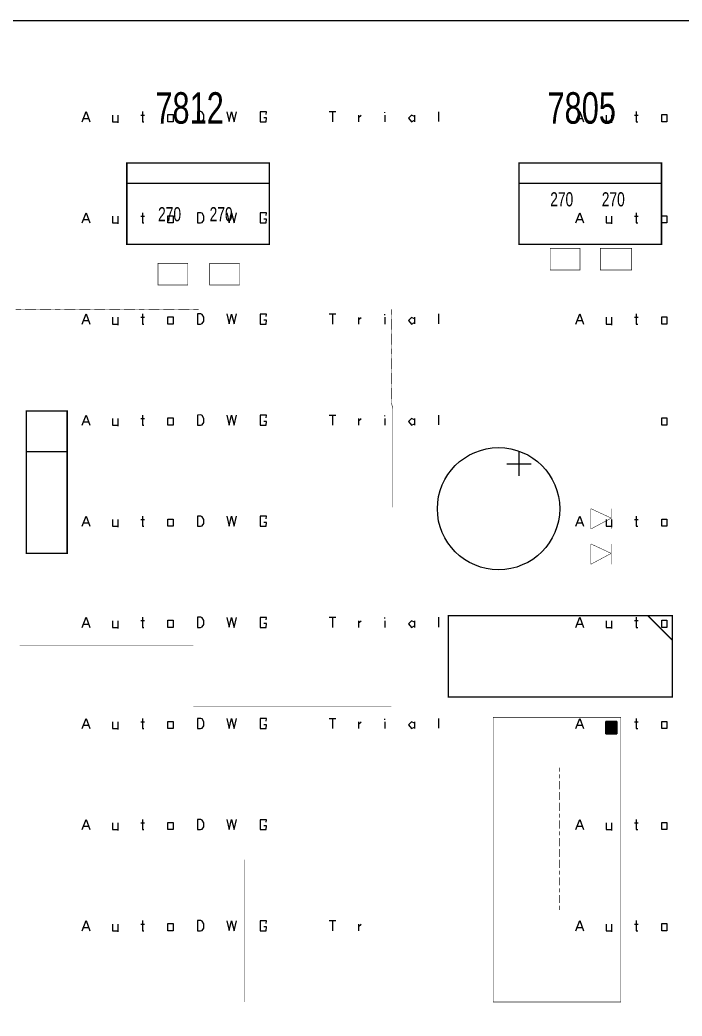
# Model space of a CAD drawing. Extents: x 108 to 261, y 58 to 185.
# Drawn here: x 165.5 to 206.8, y 122.3 to 184.6 of the extents above; entities that cross this region are included whole.
import ezdxf

# ---------------------------------------------------------------- set-up
doc = ezdxf.new("R2010")
doc.units = 0
doc.header["$MEASUREMENT"] = 0
doc.linetypes.add('atContinuous2', pattern=[0])
for name, color, linetype in [('at_Entity', 7, 'Continuous'), ('at_Rect', 7, 'Continuous'), ('at_Solid', 7, 'Continuous'), ('at_Text', 7, 'Continuous')]:
    doc.layers.add(name, color=color, linetype=linetype)
doc.styles.add('Style1', font='arial.ttf', dxfattribs={"height": 0.2})

msp = doc.modelspace()

# ---------------------------------------------------------------- hatches: boundary and pattern name
at = {"layer": 'at_Solid'}
msp.add_hatch(color=7, dxfattribs=at).paths.add_polyline_path([(202.057, 139.957), (202.735, 139.957), (202.735, 140.72), (202.057, 140.72)])
msp.add_hatch(color=7, dxfattribs=at).paths.add_polyline_path([(202.057, 139.957), (202.735, 139.957), (202.735, 140.72), (202.057, 140.72)])

# ---------------------------------------------------------------- linework, layer by layer
at = {"color": 28, "true_color": 0x0a0a0a}
for p, q in [((200.189, 171.88), (200.43, 172.512)), ((200.43, 172.512), (200.671, 171.88)), ((203.949, 172.512), (203.949, 171.88)), ((200.278, 172.09), (200.579, 172.09)), ((202.085, 172.298), (202.085, 171.88)), ((202.085, 171.88), (202.416, 171.88)), ((202.416, 172.298), (202.416, 171.817)), ((203.857, 172.3), (204.071, 172.3)), ((203.949, 171.88), (204.049, 171.88)), ((205.544, 172.328), (205.869, 172.328)), ((205.544, 171.88), (205.544, 172.328)), ((205.869, 171.88), (205.544, 171.88)), ((205.869, 172.328), (205.869, 171.88)), ((169.363, 165.56), (169.603, 166.192)), ((169.451, 165.77), (169.752, 165.77)), ((169.603, 166.192), (169.844, 165.56)), ((171.258, 165.978), (171.258, 165.56)), ((171.589, 165.978), (171.589, 165.497)), ((173.031, 165.98), (173.244, 165.98)), ((173.123, 166.192), (173.123, 165.56)), ((174.717, 166.008), (175.042, 166.008)), ((174.717, 165.56), (174.717, 166.008)), ((175.042, 166.008), (175.042, 165.56)), ((176.556, 166.192), (176.553, 165.56)), ((176.762, 166.194), (176.556, 166.192)), ((176.857, 166.16), (176.762, 166.194)), ((176.854, 165.585), (176.963, 165.732)), ((176.967, 165.983), (176.857, 166.16)), ((176.963, 165.732), (176.967, 165.983)), ((178.394, 166.188), (178.543, 165.568)), ((178.543, 165.568), (178.693, 166.185)), ((178.693, 166.185), (178.843, 165.561)), ((178.843, 165.561), (178.993, 166.188)), ((180.862, 166.182), (180.48, 166.182)), ((180.48, 166.182), (180.48, 165.56)), ((180.862, 165.797), (180.71, 165.797)), ((180.858, 166.022), (180.862, 166.182)), ((180.858, 165.56), (180.862, 165.797)), ((171.258, 165.56), (171.589, 165.56)), ((173.123, 165.56), (173.222, 165.56)), ((175.042, 165.56), (174.717, 165.56)), ((176.553, 165.56), (176.758, 165.56)), ((176.758, 165.56), (176.854, 165.585)), ((180.48, 165.56), (180.858, 165.56)), ((200.189, 152.92), (200.43, 153.552)), ((200.43, 153.552), (200.671, 152.92)), ((202.085, 153.337), (202.085, 152.92)), ((202.416, 153.337), (202.416, 152.856)), ((203.857, 153.34), (204.071, 153.34)), ((203.949, 153.551), (203.949, 152.92)), ((205.544, 153.368), (205.869, 153.368)), ((205.544, 152.92), (205.544, 153.368)), ((205.869, 153.368), (205.869, 152.92)), ((200.278, 153.13), (200.579, 153.13)), ((202.085, 152.92), (202.416, 152.92)), ((203.949, 152.92), (204.049, 152.92)), ((205.869, 152.92), (205.544, 152.92)), ((169.363, 146.599), (169.603, 147.231)), ((169.603, 147.231), (169.844, 146.599)), ((171.258, 147.017), (171.258, 146.599)), ((171.589, 147.017), (171.589, 146.536)), ((173.031, 147.02), (173.244, 147.02)), ((173.123, 147.231), (173.123, 146.599)), ((174.717, 147.048), (175.042, 147.048)), ((174.717, 146.599), (174.717, 147.048)), ((175.042, 147.048), (175.042, 146.599)), ((176.556, 147.231), (176.553, 146.599)), ((176.762, 147.234), (176.556, 147.231)), ((176.857, 147.199), (176.762, 147.234)), ((176.967, 147.023), (176.857, 147.199)), ((176.963, 146.771), (176.967, 147.023)), ((178.394, 147.228), (178.543, 146.608)), ((178.543, 146.608), (178.693, 147.225)), ((178.693, 147.225), (178.843, 146.6)), ((178.843, 146.6), (178.993, 147.228)), ((180.862, 147.222), (180.48, 147.222)), ((180.48, 147.222), (180.48, 146.599)), ((180.858, 147.062), (180.862, 147.222)), ((169.451, 146.81), (169.752, 146.81)), ((171.258, 146.599), (171.589, 146.599)), ((173.123, 146.599), (173.222, 146.599)), ((175.042, 146.599), (174.717, 146.599)), ((176.553, 146.599), (176.758, 146.599)), ((176.758, 146.599), (176.854, 146.625)), ((176.854, 146.625), (176.963, 146.771)), ((180.48, 146.599), (180.858, 146.599)), ((180.862, 146.836), (180.71, 146.836)), ((180.858, 146.599), (180.862, 146.836)), ((200.189, 133.959), (200.43, 134.591)), ((200.43, 134.591), (200.671, 133.959)), ((203.949, 134.591), (203.949, 133.959)), ((200.278, 134.17), (200.579, 134.17)), ((202.085, 134.377), (202.085, 133.959)), ((202.085, 133.959), (202.416, 133.959)), ((202.416, 134.377), (202.416, 133.896)), ((203.857, 134.38), (204.071, 134.38)), ((203.949, 133.959), (204.049, 133.959)), ((205.544, 134.408), (205.869, 134.408)), ((205.544, 133.959), (205.544, 134.408)), ((205.869, 133.959), (205.544, 133.959)), ((205.869, 134.408), (205.869, 133.959)), ((169.363, 127.639), (169.603, 128.271)), ((169.603, 128.271), (169.844, 127.639)), ((173.123, 128.271), (173.123, 127.639)), ((176.556, 128.271), (176.553, 127.639)), ((176.762, 128.273), (176.556, 128.271)), ((176.857, 128.239), (176.762, 128.273)), ((178.394, 128.268), (178.543, 127.647)), ((178.543, 127.647), (178.693, 128.264)), ((178.693, 128.264), (178.843, 127.64)), ((178.843, 127.64), (178.993, 128.268)), ((180.862, 128.262), (180.48, 128.262)), ((180.48, 128.262), (180.48, 127.639)), ((180.858, 128.102), (180.862, 128.262)), ((169.451, 127.849), (169.752, 127.849)), ((171.258, 128.057), (171.258, 127.639)), ((171.258, 127.639), (171.589, 127.639)), ((171.589, 128.057), (171.589, 127.576)), ((173.031, 128.06), (173.244, 128.06)), ((173.123, 127.639), (173.222, 127.639)), ((174.717, 128.088), (175.042, 128.088)), ((174.717, 127.639), (174.717, 128.088)), ((175.042, 127.639), (174.717, 127.639)), ((175.042, 128.088), (175.042, 127.639)), ((176.553, 127.639), (176.758, 127.639)), ((176.758, 127.639), (176.854, 127.665)), ((176.854, 127.665), (176.963, 127.811)), ((176.967, 128.063), (176.857, 128.239)), ((176.963, 127.811), (176.967, 128.063)), ((180.48, 127.639), (180.858, 127.639)), ((180.862, 127.876), (180.71, 127.876)), ((180.858, 127.639), (180.862, 127.876))]:
    msp.add_line(p, q, dxfattribs=at)
at = {"layer": 'at_Entity', "color": 28, "true_color": 0x0d0d0d}
for p, q in [((184.779, 178.832), (185.197, 178.832)), ((184.986, 178.832), (184.986, 178.2)), ((188.269, 178.752), (188.269, 178.809)), ((191.609, 178.83), (191.607, 178.213)), ((186.61, 178.617), (186.61, 178.2)), ((186.615, 178.477), (186.792, 178.61)), ((188.266, 178.619), (188.266, 178.2)), ((189.93, 178.617), (189.741, 178.428)), ((189.741, 178.428), (189.925, 178.2)), ((189.925, 178.2), (190.105, 178.29)), ((190.105, 178.528), (189.93, 178.617)), ((190.103, 178.619), (190.103, 178.204)), ((184.779, 159.872), (185.197, 159.872)), ((184.986, 159.872), (184.986, 159.24)), ((186.61, 159.657), (186.61, 159.24)), ((186.615, 159.517), (186.792, 159.65)), ((188.266, 159.659), (188.266, 159.24)), ((188.269, 159.792), (188.269, 159.848)), ((189.93, 159.657), (189.741, 159.468)), ((189.741, 159.468), (189.925, 159.24)), ((190.105, 159.568), (189.93, 159.657)), ((190.103, 159.659), (190.103, 159.243)), ((191.609, 159.869), (191.607, 159.252)), ((189.925, 159.24), (190.105, 159.33)), ((184.779, 140.911), (185.197, 140.911)), ((184.986, 140.911), (184.986, 140.279)), ((188.269, 140.832), (188.269, 140.888)), ((191.609, 140.909), (191.607, 140.292)), ((186.61, 140.696), (186.61, 140.279)), ((186.615, 140.556), (186.792, 140.689)), ((188.266, 140.699), (188.266, 140.279)), ((189.93, 140.696), (189.741, 140.507)), ((189.741, 140.507), (189.925, 140.279)), ((189.925, 140.279), (190.105, 140.369)), ((190.105, 140.608), (189.93, 140.696)), ((190.103, 140.699), (190.103, 140.283))]:
    msp.add_line(p, q, dxfattribs=at)
at = {"layer": 'at_Entity', "color": 0}
for points in [[(260.514, 184.52, 0.0897, 0.0897, 0), (107.679, 184.52, 0.0897, 0.0897, 0), (107.679, 58.118, 0.0897, 0.0897, 0), (260.514, 58.118, 0.0897, 0.0897, 0), (260.514, 184.52, 0.0897, 0.0897, 0)], [(181.047, 175.625, 0.0897, 0.0897, 0), (172.151, 175.625, 0.0897, 0.0897, 0), (172.151, 170.541, 0.0897, 0.0897, 0), (181.047, 170.541, 0.0897, 0.0897, 0), (181.047, 175.625, 0.0897, 0.0897, 0)], [(205.531, 175.625, 0.0897, 0.0897, 0), (196.635, 175.625, 0.0897, 0.0897, 0), (196.635, 170.541, 0.0897, 0.0897, 0), (205.531, 170.541, 0.0897, 0.0897, 0), (205.531, 175.625, 0.0897, 0.0897, 0)], [(181.047, 174.354, 0.0897, 0.0897, 0), (172.151, 174.354, 0.0897, 0.0897, 0)], [(205.531, 174.354, 0.0897, 0.0897, 0), (196.635, 174.354, 0.0897, 0.0897, 0)], [(200.448, 170.287, 0.0299, 0.0299, 0), (198.584, 170.287, 0.0299, 0.0299, 0), (198.584, 168.932, 0.0299, 0.0299, 0), (200.448, 168.932, 0.0299, 0.0299, 0), (200.448, 170.287, 0.0299, 0.0299, 0)], [(203.667, 170.287, 0.0299, 0.0299, 0), (201.718, 170.287, 0.0299, 0.0299, 0), (201.718, 168.932, 0.0299, 0.0299, 0), (203.667, 168.932, 0.0299, 0.0299, 0), (203.667, 170.287, 0.0299, 0.0299, 0)], [(175.963, 169.355, 0.0299, 0.0299, 0), (174.1, 169.355, 0.0299, 0.0299, 0), (174.1, 168, 0.0299, 0.0299, 0), (175.963, 168, 0.0299, 0.0299, 0), (175.963, 169.355, 0.0299, 0.0299, 0)], [(179.183, 169.355, 0.0299, 0.0299, 0), (177.319, 169.355, 0.0299, 0.0299, 0), (177.319, 168, 0.0299, 0.0299, 0), (179.183, 168, 0.0299, 0.0299, 0), (179.183, 169.355, 0.0299, 0.0299, 0)], [(165.543, 166.475, 0.0339, 0.0339, 0), (165.204, 166.475, 0.0339, 0.0339, 0)], [(165.797, 166.475, 0.0254, 0.0254, 0), (165.543, 166.475, 0.0254, 0.0254, 0)], [(166.136, 166.475, 0.0339, 0.0339, 0), (165.797, 166.475, 0.0339, 0.0339, 0)], [(166.475, 166.475, 0.0339, 0.0339, 0), (166.136, 166.475, 0.0339, 0.0339, 0)], [(166.729, 166.475, 0.0254, 0.0254, 0), (166.475, 166.475, 0.0254, 0.0254, 0)], [(167.068, 166.475, 0.0339, 0.0339, 0), (166.729, 166.475, 0.0339, 0.0339, 0)], [(167.407, 166.475, 0.0339, 0.0339, 0), (167.068, 166.475, 0.0339, 0.0339, 0)], [(167.661, 166.475, 0.0254, 0.0254, 0), (167.407, 166.475, 0.0254, 0.0254, 0)], [(168, 166.475, 0.0339, 0.0339, 0), (167.661, 166.475, 0.0339, 0.0339, 0)], [(168.254, 166.475, 0.0254, 0.0254, 0), (168, 166.475, 0.0254, 0.0254, 0)], [(168.593, 166.475, 0.0339, 0.0339, 0), (168.254, 166.475, 0.0339, 0.0339, 0)], [(168.932, 166.475, 0.0339, 0.0339, 0), (168.593, 166.475, 0.0339, 0.0339, 0)], [(169.186, 166.475, 0.0254, 0.0254, 0), (168.932, 166.475, 0.0254, 0.0254, 0)], [(169.525, 166.475, 0.0339, 0.0339, 0), (169.186, 166.475, 0.0339, 0.0339, 0)], [(169.864, 166.475, 0.0339, 0.0339, 0), (169.525, 166.475, 0.0339, 0.0339, 0)], [(170.118, 166.475, 0.0254, 0.0254, 0), (169.864, 166.475, 0.0254, 0.0254, 0)], [(170.457, 166.475, 0.0339, 0.0339, 0), (170.118, 166.475, 0.0339, 0.0339, 0)], [(170.796, 166.475, 0.0339, 0.0339, 0), (170.457, 166.475, 0.0339, 0.0339, 0)], [(171.05, 166.475, 0.0254, 0.0254, 0), (170.796, 166.475, 0.0254, 0.0254, 0)], [(171.389, 166.475, 0.0339, 0.0339, 0), (171.05, 166.475, 0.0339, 0.0339, 0)], [(171.727, 166.475, 0.0339, 0.0339, 0), (171.389, 166.475, 0.0339, 0.0339, 0)], [(171.982, 166.475, 0.0254, 0.0254, 0), (171.727, 166.475, 0.0254, 0.0254, 0)], [(172.32, 166.475, 0.0339, 0.0339, 0), (171.982, 166.475, 0.0339, 0.0339, 0)], [(172.659, 166.475, 0.0339, 0.0339, 0), (172.32, 166.475, 0.0339, 0.0339, 0)], [(172.914, 166.475, 0.0254, 0.0254, 0), (172.659, 166.475, 0.0254, 0.0254, 0)], [(173.252, 166.475, 0.0339, 0.0339, 0), (172.914, 166.475, 0.0339, 0.0339, 0)], [(173.507, 166.475, 0.0254, 0.0254, 0), (173.252, 166.475, 0.0254, 0.0254, 0)], [(173.845, 166.475, 0.0339, 0.0339, 0), (173.507, 166.475, 0.0339, 0.0339, 0)], [(174.184, 166.475, 0.0339, 0.0339, 0), (173.845, 166.475, 0.0339, 0.0339, 0)], [(174.438, 166.475, 0.0254, 0.0254, 0), (174.184, 166.475, 0.0254, 0.0254, 0)], [(174.777, 166.475, 0.0339, 0.0339, 0), (174.438, 166.475, 0.0339, 0.0339, 0)], [(175.116, 166.475, 0.0339, 0.0339, 0), (174.777, 166.475, 0.0339, 0.0339, 0)], [(175.37, 166.475, 0.0254, 0.0254, 0), (175.116, 166.475, 0.0254, 0.0254, 0)], [(175.709, 166.475, 0.0339, 0.0339, 0), (175.37, 166.475, 0.0339, 0.0339, 0)], [(176.048, 166.475, 0.0339, 0.0339, 0), (175.709, 166.475, 0.0339, 0.0339, 0)], [(176.302, 166.475, 0.0254, 0.0254, 0), (176.048, 166.475, 0.0254, 0.0254, 0)], [(176.641, 166.475, 0.0339, 0.0339, 0), (176.302, 166.475, 0.0339, 0.0339, 0)], [(188.671, 166.136, 0.0339, 0.0339, 0), (188.671, 166.475, 0.0339, 0.0339, 0)], [(188.671, 165.543, 0.0339, 0.0339, 0), (188.671, 165.882, 0.0339, 0.0339, 0)], [(188.671, 165.882, 0.0254, 0.0254, 0), (188.671, 166.136, 0.0254, 0.0254, 0)], [(188.671, 165.204, 0.0339, 0.0339, 0), (188.671, 165.543, 0.0339, 0.0339, 0)], [(188.671, 164.95, 0.0254, 0.0254, 0), (188.671, 165.204, 0.0254, 0.0254, 0)], [(188.671, 164.611, 0.0339, 0.0339, 0), (188.671, 164.95, 0.0339, 0.0339, 0)], [(188.671, 164.272, 0.0339, 0.0339, 0), (188.671, 164.611, 0.0339, 0.0339, 0)], [(188.671, 163.679, 0.0339, 0.0339, 0), (188.671, 164.018, 0.0339, 0.0339, 0)], [(188.671, 164.018, 0.0254, 0.0254, 0), (188.671, 164.272, 0.0254, 0.0254, 0)], [(188.671, 163.086, 0.0339, 0.0339, 0), (188.671, 163.425, 0.0339, 0.0339, 0)], [(188.671, 163.425, 0.0254, 0.0254, 0), (188.671, 163.679, 0.0254, 0.0254, 0)], [(188.671, 162.747, 0.0339, 0.0339, 0), (188.671, 163.086, 0.0339, 0.0339, 0)], [(188.671, 162.154, 0.0339, 0.0339, 0), (188.671, 162.493, 0.0339, 0.0339, 0)], [(188.671, 162.493, 0.0254, 0.0254, 0), (188.671, 162.747, 0.0254, 0.0254, 0)], [(188.671, 161.815, 0.0339, 0.0339, 0), (188.671, 162.154, 0.0339, 0.0339, 0)], [(188.671, 161.222, 0.0339, 0.0339, 0), (188.671, 161.561, 0.0339, 0.0339, 0)], [(188.671, 161.561, 0.0254, 0.0254, 0), (188.671, 161.815, 0.0254, 0.0254, 0)], [(188.671, 160.883, 0.0339, 0.0339, 0), (188.671, 161.222, 0.0339, 0.0339, 0)], [(188.756, 160.29, 0.0349, 0.0349, 0), (188.671, 160.629, 0.0349, 0.0349, 0)], [(188.671, 160.629, 0.0254, 0.0254, 0), (188.671, 160.883, 0.0254, 0.0254, 0)], [(168.423, 160.121, 0.0897, 0.0897, 0), (165.882, 160.121, 0.0897, 0.0897, 0), (165.882, 151.225, 0.0897, 0.0897, 0), (168.423, 151.225, 0.0897, 0.0897, 0), (168.423, 160.121, 0.0897, 0.0897, 0)], [(188.756, 159.951, 0.0339, 0.0339, 0), (188.756, 160.29, 0.0339, 0.0339, 0)], [(188.756, 159.358, 0.0339, 0.0339, 0), (188.756, 159.697, 0.0339, 0.0339, 0)], [(188.756, 159.697, 0.0254, 0.0254, 0), (188.756, 159.951, 0.0254, 0.0254, 0)], [(188.756, 159.019, 0.0339, 0.0339, 0), (188.756, 159.358, 0.0339, 0.0339, 0)], [(188.756, 158.426, 0.0339, 0.0339, 0), (188.756, 158.765, 0.0339, 0.0339, 0)], [(188.756, 158.765, 0.0254, 0.0254, 0), (188.756, 159.019, 0.0254, 0.0254, 0)], [(188.756, 158.088, 0.0339, 0.0339, 0), (188.756, 158.426, 0.0339, 0.0339, 0)], [(168.423, 157.579, 0.0897, 0.0897, 0), (165.882, 157.579, 0.0897, 0.0897, 0)], [(188.756, 157.494, 0.0339, 0.0339, 0), (188.756, 157.833, 0.0339, 0.0339, 0)], [(188.756, 157.156, 0.0339, 0.0339, 0), (188.756, 157.494, 0.0339, 0.0339, 0)], [(188.756, 157.833, 0.0254, 0.0254, 0), (188.756, 158.088, 0.0254, 0.0254, 0)], [(196.635, 157.579, 0.0897, 0.0897, 0), (196.635, 156.054, 0.0897, 0.0897, 0)], [(188.756, 156.563, 0.0339, 0.0339, 0), (188.756, 156.901, 0.0339, 0.0339, 0)], [(188.756, 156.901, 0.0254, 0.0254, 0), (188.756, 157.156, 0.0254, 0.0254, 0)], [(188.756, 155.97, 0.0339, 0.0339, 0), (188.756, 156.308, 0.0339, 0.0339, 0)], [(188.756, 156.308, 0.0254, 0.0254, 0), (188.756, 156.563, 0.0254, 0.0254, 0)], [(195.873, 156.817, 0.0897, 0.0897, 0), (197.398, 156.817, 0.0897, 0.0897, 0)], [(188.756, 155.631, 0.0339, 0.0339, 0), (188.756, 155.97, 0.0339, 0.0339, 0)], [(188.756, 155.038, 0.0339, 0.0339, 0), (188.756, 155.376, 0.0339, 0.0339, 0)], [(188.756, 154.699, 0.0339, 0.0339, 0), (188.756, 155.038, 0.0339, 0.0339, 0)], [(188.756, 155.376, 0.0254, 0.0254, 0), (188.756, 155.631, 0.0254, 0.0254, 0)], [(188.756, 154.106, 0.0339, 0.0339, 0), (188.756, 154.445, 0.0339, 0.0339, 0)], [(188.756, 154.445, 0.0254, 0.0254, 0), (188.756, 154.699, 0.0254, 0.0254, 0)], [(202.396, 153.428, 0.0299, 0.0299, 0), (201.125, 154.021, 0.0299, 0.0299, 0)], [(201.125, 154.021, 0.0299, 0.0299, 0), (201.125, 152.75, 0.0299, 0.0299, 0)], [(202.396, 154.021, 0.0299, 0.0299, 0), (202.396, 152.75, 0.0299, 0.0299, 0)], [(202.396, 153.428, 0.0299, 0.0299, 0), (201.125, 152.75, 0.0299, 0.0299, 0)], [(202.396, 151.225, 0.0299, 0.0299, 0), (201.125, 151.818, 0.0299, 0.0299, 0)], [(201.125, 151.818, 0.0299, 0.0299, 0), (201.125, 150.547, 0.0299, 0.0299, 0)], [(202.396, 151.818, 0.0299, 0.0299, 0), (202.396, 150.547, 0.0299, 0.0299, 0)], [(202.396, 151.225, 0.0299, 0.0299, 0), (201.125, 150.547, 0.0299, 0.0299, 0)], [(206.208, 147.328, 0.0897, 0.0897, 0), (192.23, 147.328, 0.0897, 0.0897, 0), (192.23, 142.245, 0.0897, 0.0897, 0), (206.208, 142.245, 0.0897, 0.0897, 0), (206.208, 147.328, 0.0897, 0.0897, 0)], [(204.684, 147.328, 0.0897, 0.0897, 0), (206.208, 145.803, 0.0897, 0.0897, 0)], [(165.797, 145.464, 0.0339, 0.0339, 0), (165.458, 145.464, 0.0339, 0.0339, 0)], [(166.136, 145.464, 0.0339, 0.0339, 0), (165.797, 145.464, 0.0339, 0.0339, 0)], [(166.39, 145.464, 0.0254, 0.0254, 0), (166.136, 145.464, 0.0254, 0.0254, 0)], [(166.729, 145.464, 0.0339, 0.0339, 0), (166.39, 145.464, 0.0339, 0.0339, 0)], [(167.068, 145.464, 0.0339, 0.0339, 0), (166.729, 145.464, 0.0339, 0.0339, 0)], [(167.322, 145.464, 0.0254, 0.0254, 0), (167.068, 145.464, 0.0254, 0.0254, 0)], [(167.661, 145.464, 0.0339, 0.0339, 0), (167.322, 145.464, 0.0339, 0.0339, 0)], [(167.915, 145.464, 0.0254, 0.0254, 0), (167.661, 145.464, 0.0254, 0.0254, 0)], [(168.254, 145.464, 0.0339, 0.0339, 0), (167.915, 145.464, 0.0339, 0.0339, 0)], [(168.593, 145.464, 0.0339, 0.0339, 0), (168.254, 145.464, 0.0339, 0.0339, 0)], [(168.847, 145.464, 0.0254, 0.0254, 0), (168.593, 145.464, 0.0254, 0.0254, 0)], [(169.186, 145.464, 0.0339, 0.0339, 0), (168.847, 145.464, 0.0339, 0.0339, 0)], [(169.525, 145.464, 0.0339, 0.0339, 0), (169.186, 145.464, 0.0339, 0.0339, 0)], [(169.779, 145.464, 0.0254, 0.0254, 0), (169.525, 145.464, 0.0254, 0.0254, 0)], [(170.118, 145.464, 0.0339, 0.0339, 0), (169.779, 145.464, 0.0339, 0.0339, 0)], [(170.457, 145.464, 0.0339, 0.0339, 0), (170.118, 145.464, 0.0339, 0.0339, 0)], [(170.711, 145.464, 0.0254, 0.0254, 0), (170.457, 145.464, 0.0254, 0.0254, 0)], [(171.05, 145.464, 0.0339, 0.0339, 0), (170.711, 145.464, 0.0339, 0.0339, 0)], [(171.389, 145.464, 0.0339, 0.0339, 0), (171.05, 145.464, 0.0339, 0.0339, 0)], [(171.643, 145.464, 0.0254, 0.0254, 0), (171.389, 145.464, 0.0254, 0.0254, 0)], [(171.982, 145.464, 0.0339, 0.0339, 0), (171.643, 145.464, 0.0339, 0.0339, 0)], [(172.32, 145.464, 0.0339, 0.0339, 0), (171.982, 145.464, 0.0339, 0.0339, 0)], [(172.575, 145.464, 0.0254, 0.0254, 0), (172.32, 145.464, 0.0254, 0.0254, 0)], [(172.914, 145.464, 0.0339, 0.0339, 0), (172.575, 145.464, 0.0339, 0.0339, 0)], [(173.168, 145.464, 0.0254, 0.0254, 0), (172.914, 145.464, 0.0254, 0.0254, 0)], [(173.507, 145.464, 0.0339, 0.0339, 0), (173.168, 145.464, 0.0339, 0.0339, 0)], [(173.845, 145.464, 0.0339, 0.0339, 0), (173.507, 145.464, 0.0339, 0.0339, 0)], [(174.1, 145.464, 0.0254, 0.0254, 0), (173.845, 145.464, 0.0254, 0.0254, 0)], [(174.438, 145.464, 0.0339, 0.0339, 0), (174.1, 145.464, 0.0339, 0.0339, 0)], [(174.777, 145.464, 0.0339, 0.0339, 0), (174.438, 145.464, 0.0339, 0.0339, 0)], [(175.032, 145.464, 0.0254, 0.0254, 0), (174.777, 145.464, 0.0254, 0.0254, 0)], [(175.37, 145.464, 0.0339, 0.0339, 0), (175.032, 145.464, 0.0339, 0.0339, 0)], [(175.709, 145.464, 0.0339, 0.0339, 0), (175.37, 145.464, 0.0339, 0.0339, 0)], [(175.963, 145.464, 0.0254, 0.0254, 0), (175.709, 145.464, 0.0254, 0.0254, 0)], [(176.302, 145.464, 0.0339, 0.0339, 0), (175.963, 145.464, 0.0339, 0.0339, 0)], [(176.641, 141.652, 0.0339, 0.0339, 0), (176.302, 141.652, 0.0339, 0.0339, 0)], [(176.895, 141.652, 0.0254, 0.0254, 0), (176.641, 141.652, 0.0254, 0.0254, 0)], [(177.234, 141.652, 0.0339, 0.0339, 0), (176.895, 141.652, 0.0339, 0.0339, 0)], [(177.573, 141.652, 0.0339, 0.0339, 0), (177.234, 141.652, 0.0339, 0.0339, 0)], [(177.827, 141.652, 0.0254, 0.0254, 0), (177.573, 141.652, 0.0254, 0.0254, 0)], [(178.166, 141.652, 0.0339, 0.0339, 0), (177.827, 141.652, 0.0339, 0.0339, 0)], [(178.505, 141.652, 0.0339, 0.0339, 0), (178.166, 141.652, 0.0339, 0.0339, 0)], [(178.759, 141.652, 0.0254, 0.0254, 0), (178.505, 141.652, 0.0254, 0.0254, 0)], [(179.098, 141.652, 0.0339, 0.0339, 0), (178.759, 141.652, 0.0339, 0.0339, 0)], [(179.437, 141.652, 0.0339, 0.0339, 0), (179.098, 141.652, 0.0339, 0.0339, 0)], [(179.691, 141.652, 0.0254, 0.0254, 0), (179.437, 141.652, 0.0254, 0.0254, 0)], [(180.03, 141.652, 0.0339, 0.0339, 0), (179.691, 141.652, 0.0339, 0.0339, 0)], [(180.284, 141.652, 0.0254, 0.0254, 0), (180.03, 141.652, 0.0254, 0.0254, 0)], [(180.623, 141.652, 0.0339, 0.0339, 0), (180.284, 141.652, 0.0339, 0.0339, 0)], [(180.962, 141.652, 0.0339, 0.0339, 0), (180.623, 141.652, 0.0339, 0.0339, 0)], [(181.216, 141.652, 0.0254, 0.0254, 0), (180.962, 141.652, 0.0254, 0.0254, 0)], [(181.555, 141.652, 0.0339, 0.0339, 0), (181.216, 141.652, 0.0339, 0.0339, 0)], [(181.894, 141.652, 0.0339, 0.0339, 0), (181.555, 141.652, 0.0339, 0.0339, 0)], [(182.148, 141.652, 0.0254, 0.0254, 0), (181.894, 141.652, 0.0254, 0.0254, 0)], [(182.487, 141.652, 0.0339, 0.0339, 0), (182.148, 141.652, 0.0339, 0.0339, 0)], [(182.826, 141.652, 0.0339, 0.0339, 0), (182.487, 141.652, 0.0339, 0.0339, 0)], [(183.08, 141.652, 0.0254, 0.0254, 0), (182.826, 141.652, 0.0254, 0.0254, 0)], [(183.419, 141.652, 0.0339, 0.0339, 0), (183.08, 141.652, 0.0339, 0.0339, 0)], [(183.758, 141.652, 0.0339, 0.0339, 0), (183.419, 141.652, 0.0339, 0.0339, 0)], [(184.012, 141.652, 0.0254, 0.0254, 0), (183.758, 141.652, 0.0254, 0.0254, 0)], [(184.351, 141.652, 0.0339, 0.0339, 0), (184.012, 141.652, 0.0339, 0.0339, 0)], [(184.69, 141.652, 0.0339, 0.0339, 0), (184.351, 141.652, 0.0339, 0.0339, 0)], [(184.944, 141.652, 0.0254, 0.0254, 0), (184.69, 141.652, 0.0254, 0.0254, 0)], [(185.283, 141.652, 0.0339, 0.0339, 0), (184.944, 141.652, 0.0339, 0.0339, 0)], [(185.537, 141.652, 0.0254, 0.0254, 0), (185.283, 141.652, 0.0254, 0.0254, 0)], [(185.876, 141.652, 0.0339, 0.0339, 0), (185.537, 141.652, 0.0339, 0.0339, 0)], [(186.215, 141.652, 0.0339, 0.0339, 0), (185.876, 141.652, 0.0339, 0.0339, 0)], [(186.469, 141.652, 0.0254, 0.0254, 0), (186.215, 141.652, 0.0254, 0.0254, 0)], [(186.808, 141.652, 0.0339, 0.0339, 0), (186.469, 141.652, 0.0339, 0.0339, 0)], [(187.146, 141.652, 0.0339, 0.0339, 0), (186.808, 141.652, 0.0339, 0.0339, 0)], [(187.401, 141.652, 0.0254, 0.0254, 0), (187.146, 141.652, 0.0254, 0.0254, 0)], [(187.74, 141.652, 0.0339, 0.0339, 0), (187.401, 141.652, 0.0339, 0.0339, 0)], [(188.078, 141.652, 0.0339, 0.0339, 0), (187.74, 141.652, 0.0339, 0.0339, 0)], [(188.333, 141.652, 0.0254, 0.0254, 0), (188.078, 141.652, 0.0254, 0.0254, 0)], [(188.671, 141.652, 0.0339, 0.0339, 0), (188.333, 141.652, 0.0339, 0.0339, 0)], [(202.989, 140.974, 0.0299, 0.0299, 0), (195.025, 140.974, 0.0299, 0.0299, 0), (195.025, 123.183, 0.0299, 0.0299, 0), (202.989, 123.183, 0.0299, 0.0299, 0), (202.989, 140.974, 0.0299, 0.0299, 0)]]:
    msp.add_lwpolyline(points, format="xyseb", dxfattribs=at)
at = {"layer": 'at_Entity', "color": 5}
for points in [[(199.177, 137.839, 0.0254, 0.0254, 0), (199.177, 137.585, 0.0254, 0.0254, 0)], [(199.177, 137.585, 0.0169, 0.0169, 0), (199.177, 137.416, 0.0169, 0.0169, 0)], [(199.177, 137.416, 0.0254, 0.0254, 0), (199.177, 137.162, 0.0254, 0.0254, 0)], [(199.177, 136.992, 0.0254, 0.0254, 0), (199.177, 136.738, 0.0254, 0.0254, 0)], [(199.177, 137.162, 0.0169, 0.0169, 0), (199.177, 136.992, 0.0169, 0.0169, 0)], [(199.177, 136.738, 0.0254, 0.0254, 0), (199.177, 136.484, 0.0254, 0.0254, 0)], [(199.177, 136.484, 0.0169, 0.0169, 0), (199.177, 136.314, 0.0169, 0.0169, 0)], [(199.177, 136.314, 0.0254, 0.0254, 0), (199.177, 136.06, 0.0254, 0.0254, 0)], [(199.177, 136.06, 0.0254, 0.0254, 0), (199.177, 135.806, 0.0254, 0.0254, 0)], [(199.177, 135.806, 0.0169, 0.0169, 0), (199.177, 135.637, 0.0169, 0.0169, 0)], [(199.177, 135.637, 0.0254, 0.0254, 0), (199.177, 135.383, 0.0254, 0.0254, 0)], [(199.177, 135.383, 0.0254, 0.0254, 0), (199.177, 135.128, 0.0254, 0.0254, 0)], [(199.177, 135.128, 0.0169, 0.0169, 0), (199.177, 134.959, 0.0169, 0.0169, 0)], [(199.177, 134.959, 0.0254, 0.0254, 0), (199.177, 134.705, 0.0254, 0.0254, 0)], [(199.177, 134.535, 0.0254, 0.0254, 0), (199.177, 134.281, 0.0254, 0.0254, 0)], [(199.177, 134.705, 0.0169, 0.0169, 0), (199.177, 134.535, 0.0169, 0.0169, 0)], [(199.177, 134.281, 0.0254, 0.0254, 0), (199.177, 134.027, 0.0254, 0.0254, 0)], [(199.177, 133.858, 0.0254, 0.0254, 0), (199.177, 133.603, 0.0254, 0.0254, 0)], [(199.177, 134.027, 0.0169, 0.0169, 0), (199.177, 133.858, 0.0169, 0.0169, 0)], [(199.177, 133.434, 0.0254, 0.0254, 0), (199.177, 133.18, 0.0254, 0.0254, 0)], [(199.177, 133.603, 0.0169, 0.0169, 0), (199.177, 133.434, 0.0169, 0.0169, 0)], [(199.177, 133.18, 0.0254, 0.0254, 0), (199.177, 132.926, 0.0254, 0.0254, 0)], [(199.177, 132.756, 0.0254, 0.0254, 0), (199.177, 132.502, 0.0254, 0.0254, 0)], [(199.177, 132.926, 0.0169, 0.0169, 0), (199.177, 132.756, 0.0169, 0.0169, 0)], [(179.522, 132.078, 0.0254, 0.0254, 0), (179.522, 131.824, 0.0254, 0.0254, 0)], [(199.177, 132.502, 0.0254, 0.0254, 0), (199.177, 132.248, 0.0254, 0.0254, 0)], [(199.177, 132.078, 0.0254, 0.0254, 0), (199.177, 131.824, 0.0254, 0.0254, 0)], [(199.177, 132.248, 0.0169, 0.0169, 0), (199.177, 132.078, 0.0169, 0.0169, 0)], [(179.522, 131.655, 0.0254, 0.0254, 0), (179.522, 131.401, 0.0254, 0.0254, 0)], [(179.522, 131.401, 0.0254, 0.0254, 0), (179.522, 131.147, 0.0254, 0.0254, 0)], [(179.522, 131.824, 0.0169, 0.0169, 0), (179.522, 131.655, 0.0169, 0.0169, 0)], [(199.177, 131.824, 0.0254, 0.0254, 0), (199.177, 131.57, 0.0254, 0.0254, 0)], [(199.177, 131.401, 0.0254, 0.0254, 0), (199.177, 131.147, 0.0254, 0.0254, 0)], [(199.177, 131.57, 0.0169, 0.0169, 0), (199.177, 131.401, 0.0169, 0.0169, 0)], [(179.522, 130.977, 0.0254, 0.0254, 0), (179.522, 130.723, 0.0254, 0.0254, 0)], [(179.522, 131.147, 0.0169, 0.0169, 0), (179.522, 130.977, 0.0169, 0.0169, 0)], [(199.177, 130.977, 0.0254, 0.0254, 0), (199.177, 130.723, 0.0254, 0.0254, 0)], [(199.177, 131.147, 0.0169, 0.0169, 0), (199.177, 130.977, 0.0169, 0.0169, 0)], [(179.522, 130.554, 0.0254, 0.0254, 0), (179.522, 130.299, 0.0254, 0.0254, 0)], [(179.522, 130.299, 0.0254, 0.0254, 0), (179.522, 130.045, 0.0254, 0.0254, 0)], [(179.522, 130.723, 0.0169, 0.0169, 0), (179.522, 130.554, 0.0169, 0.0169, 0)], [(199.177, 130.723, 0.0254, 0.0254, 0), (199.177, 130.469, 0.0254, 0.0254, 0)], [(199.177, 130.299, 0.0254, 0.0254, 0), (199.177, 130.045, 0.0254, 0.0254, 0)], [(199.177, 130.469, 0.0169, 0.0169, 0), (199.177, 130.299, 0.0169, 0.0169, 0)], [(179.522, 129.876, 0.0254, 0.0254, 0), (179.522, 129.622, 0.0254, 0.0254, 0)], [(179.522, 129.622, 0.0254, 0.0254, 0), (179.522, 129.367, 0.0254, 0.0254, 0)], [(179.522, 130.045, 0.0169, 0.0169, 0), (179.522, 129.876, 0.0169, 0.0169, 0)], [(199.177, 129.876, 0.0254, 0.0254, 0), (199.177, 129.622, 0.0254, 0.0254, 0)], [(199.177, 129.622, 0.0254, 0.0254, 0), (199.177, 129.367, 0.0254, 0.0254, 0)], [(199.177, 130.045, 0.0169, 0.0169, 0), (199.177, 129.876, 0.0169, 0.0169, 0)], [(179.522, 129.198, 0.0254, 0.0254, 0), (179.522, 128.944, 0.0254, 0.0254, 0)], [(179.522, 129.367, 0.0169, 0.0169, 0), (179.522, 129.198, 0.0169, 0.0169, 0)], [(179.522, 128.944, 0.0169, 0.0169, 0), (179.522, 128.774, 0.0169, 0.0169, 0)], [(199.177, 129.198, 0.0254, 0.0254, 0), (199.177, 128.944, 0.0254, 0.0254, 0)], [(199.177, 129.367, 0.0169, 0.0169, 0), (199.177, 129.198, 0.0169, 0.0169, 0)], [(179.522, 128.774, 0.0254, 0.0254, 0), (179.522, 128.52, 0.0254, 0.0254, 0)], [(179.522, 128.52, 0.0254, 0.0254, 0), (179.522, 128.266, 0.0254, 0.0254, 0)], [(179.522, 128.266, 0.0169, 0.0169, 0), (179.522, 128.097, 0.0169, 0.0169, 0)], [(179.522, 128.097, 0.0254, 0.0254, 0), (179.522, 127.842, 0.0254, 0.0254, 0)], [(179.522, 127.673, 0.0254, 0.0254, 0), (179.522, 127.419, 0.0254, 0.0254, 0)], [(179.522, 127.842, 0.0169, 0.0169, 0), (179.522, 127.673, 0.0169, 0.0169, 0)], [(179.522, 127.419, 0.0254, 0.0254, 0), (179.522, 127.165, 0.0254, 0.0254, 0)], [(179.522, 126.995, 0.0254, 0.0254, 0), (179.522, 126.741, 0.0254, 0.0254, 0)], [(179.522, 127.165, 0.0169, 0.0169, 0), (179.522, 126.995, 0.0169, 0.0169, 0)], [(179.522, 126.741, 0.0254, 0.0254, 0), (179.522, 126.487, 0.0254, 0.0254, 0)], [(179.522, 126.487, 0.0169, 0.0169, 0), (179.522, 126.318, 0.0169, 0.0169, 0)], [(179.522, 126.318, 0.0254, 0.0254, 0), (179.522, 126.063, 0.0254, 0.0254, 0)], [(179.522, 126.063, 0.0254, 0.0254, 0), (179.522, 125.809, 0.0254, 0.0254, 0)], [(179.522, 125.809, 0.0169, 0.0169, 0), (179.522, 125.64, 0.0169, 0.0169, 0)], [(179.522, 125.64, 0.0254, 0.0254, 0), (179.522, 125.386, 0.0254, 0.0254, 0)], [(179.522, 125.216, 0.0254, 0.0254, 0), (179.522, 124.962, 0.0254, 0.0254, 0)], [(179.522, 125.386, 0.0169, 0.0169, 0), (179.522, 125.216, 0.0169, 0.0169, 0)], [(179.522, 124.962, 0.0254, 0.0254, 0), (179.522, 124.708, 0.0254, 0.0254, 0)], [(179.522, 124.538, 0.0254, 0.0254, 0), (179.522, 124.284, 0.0254, 0.0254, 0)], [(179.522, 124.708, 0.0169, 0.0169, 0), (179.522, 124.538, 0.0169, 0.0169, 0)], [(179.522, 124.115, 0.0254, 0.0254, 0), (179.522, 123.861, 0.0254, 0.0254, 0)], [(179.522, 124.284, 0.0169, 0.0169, 0), (179.522, 124.115, 0.0169, 0.0169, 0)], [(179.522, 123.861, 0.0254, 0.0254, 0), (179.522, 123.606, 0.0254, 0.0254, 0)], [(179.522, 123.437, 0.0254, 0.0254, 0), (179.522, 123.183, 0.0254, 0.0254, 0)], [(179.522, 123.606, 0.0169, 0.0169, 0), (179.522, 123.437, 0.0169, 0.0169, 0)]]:
    msp.add_lwpolyline(points, format="xyseb", dxfattribs=at)
at = {"layer": 'at_Entity', "color": 0, "linetype": 'atContinuous2'}
for centre, radius in [((195.358, 154.018), 3.818), ((202.354, 140.344), 0.132)]:
    msp.add_circle(centre, radius, dxfattribs=at)
at = {"layer": 'at_Rect', "color": 28, "true_color": 0x0b0b0b}
for p, q in [((184.779, 166.192), (185.197, 166.192)), ((184.986, 166.192), (184.986, 165.56)), ((186.61, 165.977), (186.61, 165.56)), ((186.615, 165.837), (186.792, 165.97)), ((188.266, 165.979), (188.266, 165.56)), ((188.269, 166.112), (188.269, 166.168)), ((189.93, 165.977), (189.741, 165.788)), ((189.741, 165.788), (189.925, 165.56)), ((189.925, 165.56), (190.105, 165.65)), ((190.105, 165.888), (189.93, 165.977)), ((190.103, 165.979), (190.103, 165.563)), ((191.609, 166.189), (191.607, 165.572)), ((184.779, 147.231), (185.197, 147.231)), ((184.986, 147.231), (184.986, 146.599)), ((186.61, 147.016), (186.61, 146.599)), ((186.615, 146.876), (186.792, 147.009)), ((188.266, 147.019), (188.266, 146.599)), ((188.269, 147.152), (188.269, 147.208)), ((189.93, 147.016), (189.741, 146.827)), ((190.105, 146.928), (189.93, 147.016)), ((190.103, 147.019), (190.103, 146.603)), ((191.609, 147.229), (191.607, 146.612)), ((189.741, 146.827), (189.925, 146.599)), ((189.925, 146.599), (190.105, 146.69)), ((184.779, 128.271), (185.197, 128.271)), ((184.986, 128.271), (184.986, 127.639)), ((186.61, 128.056), (186.61, 127.639)), ((186.615, 127.916), (186.792, 128.049))]:
    msp.add_line(p, q, dxfattribs=at)
at = {"layer": 'at_Rect', "color": 7, "linetype": 'atContinuous2'}
for p, q in [((202.735, 140.72), (202.057, 140.72)), ((202.057, 139.957), (202.057, 140.72)), ((202.481, 140.72), (202.311, 140.72)), ((202.311, 140.635), (202.311, 140.72)), ((202.481, 140.72), (202.481, 140.635)), ((202.735, 140.72), (202.735, 139.957)), ((202.735, 140.381), (202.057, 140.381)), ((202.057, 140.296), (202.057, 140.381)), ((202.057, 140.296), (202.735, 140.296)), ((202.65, 140.635), (202.142, 140.635)), ((202.142, 140.381), (202.142, 140.635)), ((202.142, 140.381), (202.65, 140.381)), ((202.65, 140.296), (202.142, 140.296)), ((202.142, 140.042), (202.142, 140.296)), ((202.311, 140.635), (202.481, 140.635)), ((202.65, 140.635), (202.65, 140.381)), ((202.65, 140.296), (202.65, 140.042)), ((202.735, 140.381), (202.735, 140.296)), ((202.057, 139.957), (202.735, 139.957)), ((202.142, 140.042), (202.65, 140.042)), ((202.481, 140.042), (202.311, 140.042)), ((202.311, 139.957), (202.311, 140.042)), ((202.311, 139.957), (202.481, 139.957)), ((202.481, 140.042), (202.481, 139.957))]:
    msp.add_line(p, q, dxfattribs=at)
at = {"layer": 'at_Solid', "color": 28, "true_color": 0x0e0e0e}
for p, q in [((200.189, 178.2), (200.43, 178.832)), ((200.43, 178.832), (200.671, 178.2)), ((203.949, 178.832), (203.949, 178.2)), ((200.278, 178.41), (200.579, 178.41)), ((202.085, 178.618), (202.085, 178.2)), ((202.085, 178.2), (202.416, 178.2)), ((202.416, 178.618), (202.416, 178.137)), ((203.857, 178.621), (204.071, 178.621)), ((203.949, 178.2), (204.049, 178.2)), ((205.544, 178.649), (205.869, 178.649)), ((205.544, 178.2), (205.544, 178.649)), ((205.869, 178.2), (205.544, 178.2)), ((205.869, 178.649), (205.869, 178.2)), ((169.363, 171.88), (169.603, 172.512)), ((169.603, 172.512), (169.844, 171.88)), ((173.123, 172.512), (173.123, 171.88)), ((176.556, 172.512), (176.553, 171.88)), ((176.762, 172.514), (176.556, 172.512)), ((176.857, 172.48), (176.762, 172.514)), ((176.967, 172.303), (176.857, 172.48)), ((178.394, 172.509), (178.543, 171.888)), ((178.543, 171.888), (178.693, 172.505)), ((178.693, 172.505), (178.843, 171.881)), ((178.843, 171.881), (178.993, 172.509)), ((180.862, 172.502), (180.48, 172.502)), ((180.48, 172.502), (180.48, 171.88)), ((180.858, 172.343), (180.862, 172.502)), ((169.451, 172.09), (169.752, 172.09)), ((171.258, 172.298), (171.258, 171.88)), ((171.258, 171.88), (171.589, 171.88)), ((171.589, 172.298), (171.589, 171.817)), ((173.031, 172.3), (173.244, 172.3)), ((173.123, 171.88), (173.222, 171.88)), ((174.717, 172.328), (175.042, 172.328)), ((174.717, 171.88), (174.717, 172.328)), ((175.042, 171.88), (174.717, 171.88)), ((175.042, 172.328), (175.042, 171.88)), ((176.553, 171.88), (176.758, 171.88)), ((176.758, 171.88), (176.854, 171.905)), ((176.854, 171.905), (176.963, 172.052)), ((176.963, 172.052), (176.967, 172.303)), ((180.48, 171.88), (180.858, 171.88)), ((180.862, 172.117), (180.71, 172.117)), ((180.858, 171.88), (180.862, 172.117)), ((205.544, 159.688), (205.869, 159.688)), ((205.544, 159.24), (205.544, 159.688)), ((205.869, 159.688), (205.869, 159.24)), ((205.869, 159.24), (205.544, 159.24)), ((169.363, 152.92), (169.603, 153.552)), ((169.603, 153.552), (169.844, 152.92)), ((171.258, 153.337), (171.258, 152.92)), ((171.589, 153.337), (171.589, 152.856)), ((173.031, 153.34), (173.244, 153.34)), ((173.123, 153.551), (173.123, 152.92)), ((174.717, 153.368), (175.042, 153.368)), ((174.717, 152.92), (174.717, 153.368)), ((175.042, 153.368), (175.042, 152.92)), ((176.556, 153.551), (176.553, 152.92)), ((176.762, 153.554), (176.556, 153.551)), ((176.857, 153.519), (176.762, 153.554)), ((176.967, 153.343), (176.857, 153.519)), ((176.963, 153.091), (176.967, 153.343)), ((178.394, 153.548), (178.543, 152.928)), ((178.543, 152.928), (178.693, 153.545)), ((178.693, 153.545), (178.843, 152.92)), ((178.843, 152.92), (178.993, 153.548)), ((180.862, 153.542), (180.48, 153.542)), ((180.48, 153.542), (180.48, 152.92)), ((180.862, 153.157), (180.71, 153.157)), ((180.858, 153.382), (180.862, 153.542)), ((180.858, 152.92), (180.862, 153.157)), ((169.451, 153.13), (169.752, 153.13)), ((171.258, 152.92), (171.589, 152.92)), ((173.123, 152.92), (173.222, 152.92)), ((175.042, 152.92), (174.717, 152.92)), ((176.553, 152.92), (176.758, 152.92)), ((176.758, 152.92), (176.854, 152.945)), ((176.854, 152.945), (176.963, 153.091)), ((180.48, 152.92), (180.858, 152.92)), ((200.189, 140.279), (200.43, 140.911)), ((200.43, 140.911), (200.671, 140.279)), ((203.949, 140.911), (203.949, 140.279)), ((205.544, 140.728), (205.869, 140.728)), ((205.544, 140.279), (205.544, 140.728)), ((205.869, 140.728), (205.869, 140.279)), ((200.278, 140.49), (200.579, 140.49)), ((202.085, 140.697), (202.085, 140.279)), ((202.085, 140.279), (202.416, 140.279)), ((202.416, 140.697), (202.416, 140.216)), ((203.857, 140.7), (204.071, 140.7)), ((203.949, 140.279), (204.049, 140.279)), ((205.869, 140.279), (205.544, 140.279)), ((169.363, 133.959), (169.603, 134.591)), ((169.603, 134.591), (169.844, 133.959)), ((173.123, 134.591), (173.123, 133.959)), ((176.556, 134.591), (176.553, 133.959)), ((176.762, 134.593), (176.556, 134.591)), ((176.857, 134.559), (176.762, 134.593)), ((176.967, 134.383), (176.857, 134.559)), ((178.394, 134.588), (178.543, 133.967)), ((178.543, 133.967), (178.693, 134.584)), ((178.693, 134.584), (178.843, 133.96)), ((178.843, 133.96), (178.993, 134.588)), ((180.862, 134.582), (180.48, 134.582)), ((180.48, 134.582), (180.48, 133.959)), ((180.858, 134.422), (180.862, 134.582)), ((169.451, 134.17), (169.752, 134.17)), ((171.258, 134.377), (171.258, 133.959)), ((171.258, 133.959), (171.589, 133.959)), ((171.589, 134.377), (171.589, 133.896)), ((173.031, 134.38), (173.244, 134.38)), ((173.123, 133.959), (173.222, 133.959)), ((174.717, 134.408), (175.042, 134.408)), ((174.717, 133.959), (174.717, 134.408)), ((175.042, 133.959), (174.717, 133.959)), ((175.042, 134.408), (175.042, 133.959)), ((176.553, 133.959), (176.758, 133.959)), ((176.758, 133.959), (176.854, 133.985)), ((176.854, 133.985), (176.963, 134.131)), ((176.963, 134.131), (176.967, 134.383)), ((180.48, 133.959), (180.858, 133.959)), ((180.862, 134.196), (180.71, 134.196)), ((180.858, 133.959), (180.862, 134.196))]:
    msp.add_line(p, q, dxfattribs=at)
at = {"layer": 'at_Text', "color": 28, "true_color": 0x0c0c0c}
for p, q in [((169.363, 178.2), (169.603, 178.832)), ((169.603, 178.832), (169.844, 178.2)), ((173.123, 178.832), (173.123, 178.2)), ((176.556, 178.832), (176.553, 178.2)), ((176.762, 178.834), (176.556, 178.832)), ((176.857, 178.8), (176.762, 178.834)), ((176.967, 178.623), (176.857, 178.8)), ((178.394, 178.829), (178.543, 178.208)), ((178.543, 178.208), (178.693, 178.825)), ((178.693, 178.825), (178.843, 178.201)), ((178.843, 178.201), (178.993, 178.829)), ((180.862, 178.823), (180.48, 178.823)), ((180.48, 178.823), (180.48, 178.2)), ((180.858, 178.663), (180.862, 178.823)), ((169.451, 178.41), (169.752, 178.41)), ((171.258, 178.618), (171.258, 178.2)), ((171.258, 178.2), (171.589, 178.2)), ((171.589, 178.618), (171.589, 178.137)), ((173.031, 178.621), (173.244, 178.621)), ((173.123, 178.2), (173.222, 178.2)), ((174.717, 178.649), (175.042, 178.649)), ((174.717, 178.2), (174.717, 178.649)), ((175.042, 178.2), (174.717, 178.2)), ((175.042, 178.649), (175.042, 178.2)), ((176.553, 178.2), (176.758, 178.2)), ((176.758, 178.2), (176.854, 178.226)), ((176.854, 178.226), (176.963, 178.372)), ((176.963, 178.372), (176.967, 178.623)), ((180.48, 178.2), (180.858, 178.2)), ((180.862, 178.437), (180.71, 178.437)), ((180.858, 178.2), (180.862, 178.437)), ((200.189, 165.56), (200.43, 166.192)), ((200.278, 165.77), (200.579, 165.77)), ((200.43, 166.192), (200.671, 165.56)), ((202.085, 165.978), (202.085, 165.56)), ((202.416, 165.978), (202.416, 165.497)), ((203.857, 165.98), (204.071, 165.98)), ((203.949, 166.192), (203.949, 165.56)), ((205.544, 166.008), (205.869, 166.008)), ((205.544, 165.56), (205.544, 166.008)), ((205.869, 166.008), (205.869, 165.56)), ((202.085, 165.56), (202.416, 165.56)), ((203.949, 165.56), (204.049, 165.56)), ((205.869, 165.56), (205.544, 165.56)), ((169.363, 159.24), (169.603, 159.872)), ((169.451, 159.45), (169.752, 159.45)), ((169.603, 159.872), (169.844, 159.24)), ((171.258, 159.657), (171.258, 159.24)), ((171.589, 159.657), (171.589, 159.177)), ((173.031, 159.66), (173.244, 159.66)), ((173.123, 159.872), (173.123, 159.24)), ((174.717, 159.688), (175.042, 159.688)), ((174.717, 159.24), (174.717, 159.688)), ((175.042, 159.688), (175.042, 159.24)), ((176.556, 159.872), (176.553, 159.24)), ((176.762, 159.874), (176.556, 159.872)), ((176.857, 159.839), (176.762, 159.874)), ((176.854, 159.265), (176.963, 159.411)), ((176.967, 159.663), (176.857, 159.839)), ((176.963, 159.411), (176.967, 159.663)), ((178.394, 159.868), (178.543, 159.248)), ((178.543, 159.248), (178.693, 159.865)), ((178.693, 159.865), (178.843, 159.241)), ((178.843, 159.241), (178.993, 159.868)), ((180.862, 159.862), (180.48, 159.862)), ((180.48, 159.862), (180.48, 159.24)), ((180.862, 159.477), (180.71, 159.477)), ((180.858, 159.702), (180.862, 159.862)), ((180.858, 159.24), (180.862, 159.477)), ((171.258, 159.24), (171.589, 159.24)), ((173.123, 159.24), (173.222, 159.24)), ((175.042, 159.24), (174.717, 159.24)), ((176.553, 159.24), (176.758, 159.24)), ((176.758, 159.24), (176.854, 159.265)), ((180.48, 159.24), (180.858, 159.24)), ((200.189, 146.599), (200.43, 147.231)), ((200.43, 147.231), (200.671, 146.599)), ((202.085, 147.017), (202.085, 146.599)), ((202.416, 147.017), (202.416, 146.536)), ((203.857, 147.02), (204.071, 147.02)), ((203.949, 147.231), (203.949, 146.599)), ((205.544, 147.048), (205.869, 147.048)), ((205.544, 146.599), (205.544, 147.048)), ((205.869, 147.048), (205.869, 146.599)), ((200.278, 146.81), (200.579, 146.81)), ((202.085, 146.599), (202.416, 146.599)), ((203.949, 146.599), (204.049, 146.599)), ((205.869, 146.599), (205.544, 146.599)), ((169.363, 140.279), (169.603, 140.911)), ((169.603, 140.911), (169.844, 140.279)), ((173.123, 140.911), (173.123, 140.279)), ((174.717, 140.728), (175.042, 140.728)), ((174.717, 140.279), (174.717, 140.728)), ((175.042, 140.728), (175.042, 140.279)), ((176.556, 140.911), (176.553, 140.279)), ((176.762, 140.914), (176.556, 140.911)), ((176.857, 140.879), (176.762, 140.914)), ((176.967, 140.703), (176.857, 140.879)), ((176.963, 140.451), (176.967, 140.703)), ((178.394, 140.908), (178.543, 140.287)), ((178.543, 140.287), (178.693, 140.904)), ((178.693, 140.904), (178.843, 140.28)), ((178.843, 140.28), (178.993, 140.908)), ((180.862, 140.902), (180.48, 140.902)), ((180.48, 140.902), (180.48, 140.279)), ((180.858, 140.742), (180.862, 140.902)), ((169.451, 140.49), (169.752, 140.49)), ((171.258, 140.697), (171.258, 140.279)), ((171.258, 140.279), (171.589, 140.279)), ((171.589, 140.697), (171.589, 140.216)), ((173.031, 140.7), (173.244, 140.7)), ((173.123, 140.279), (173.222, 140.279)), ((175.042, 140.279), (174.717, 140.279)), ((176.553, 140.279), (176.758, 140.279)), ((176.758, 140.279), (176.854, 140.305)), ((176.854, 140.305), (176.963, 140.451)), ((180.48, 140.279), (180.858, 140.279)), ((180.862, 140.516), (180.71, 140.516)), ((180.858, 140.279), (180.862, 140.516)), ((200.189, 127.639), (200.43, 128.271)), ((200.43, 128.271), (200.671, 127.639)), ((203.949, 128.271), (203.949, 127.639)), ((200.278, 127.849), (200.579, 127.849)), ((202.085, 128.057), (202.085, 127.639)), ((202.085, 127.639), (202.416, 127.639)), ((202.416, 128.057), (202.416, 127.576)), ((203.857, 128.06), (204.071, 128.06)), ((203.949, 127.639), (204.049, 127.639)), ((205.544, 128.088), (205.869, 128.088)), ((205.544, 127.639), (205.544, 128.088)), ((205.869, 127.639), (205.544, 127.639)), ((205.869, 128.088), (205.869, 127.639))]:
    msp.add_line(p, q, dxfattribs=at)

# ---------------------------------------------------------------- texts
at = {"layer": 'at_Text', "color": 0, "style": 'Style1', "width": 0.7}
for s, height, p in [('7812', 1.9653, (173.93, 178.081)), ('7805', 1.9653, (198.414, 178.081)), ('270', 0.881, (198.584, 172.914)), ('270', 0.881, (201.803, 172.914)), ('270', 0.881, (174.1, 171.982)), ('270', 0.881, (177.319, 171.982))]:
    msp.add_text(s, height=height, rotation=0.00055, dxfattribs=at).set_placement(p)

doc.saveas('drawing.dxf')
